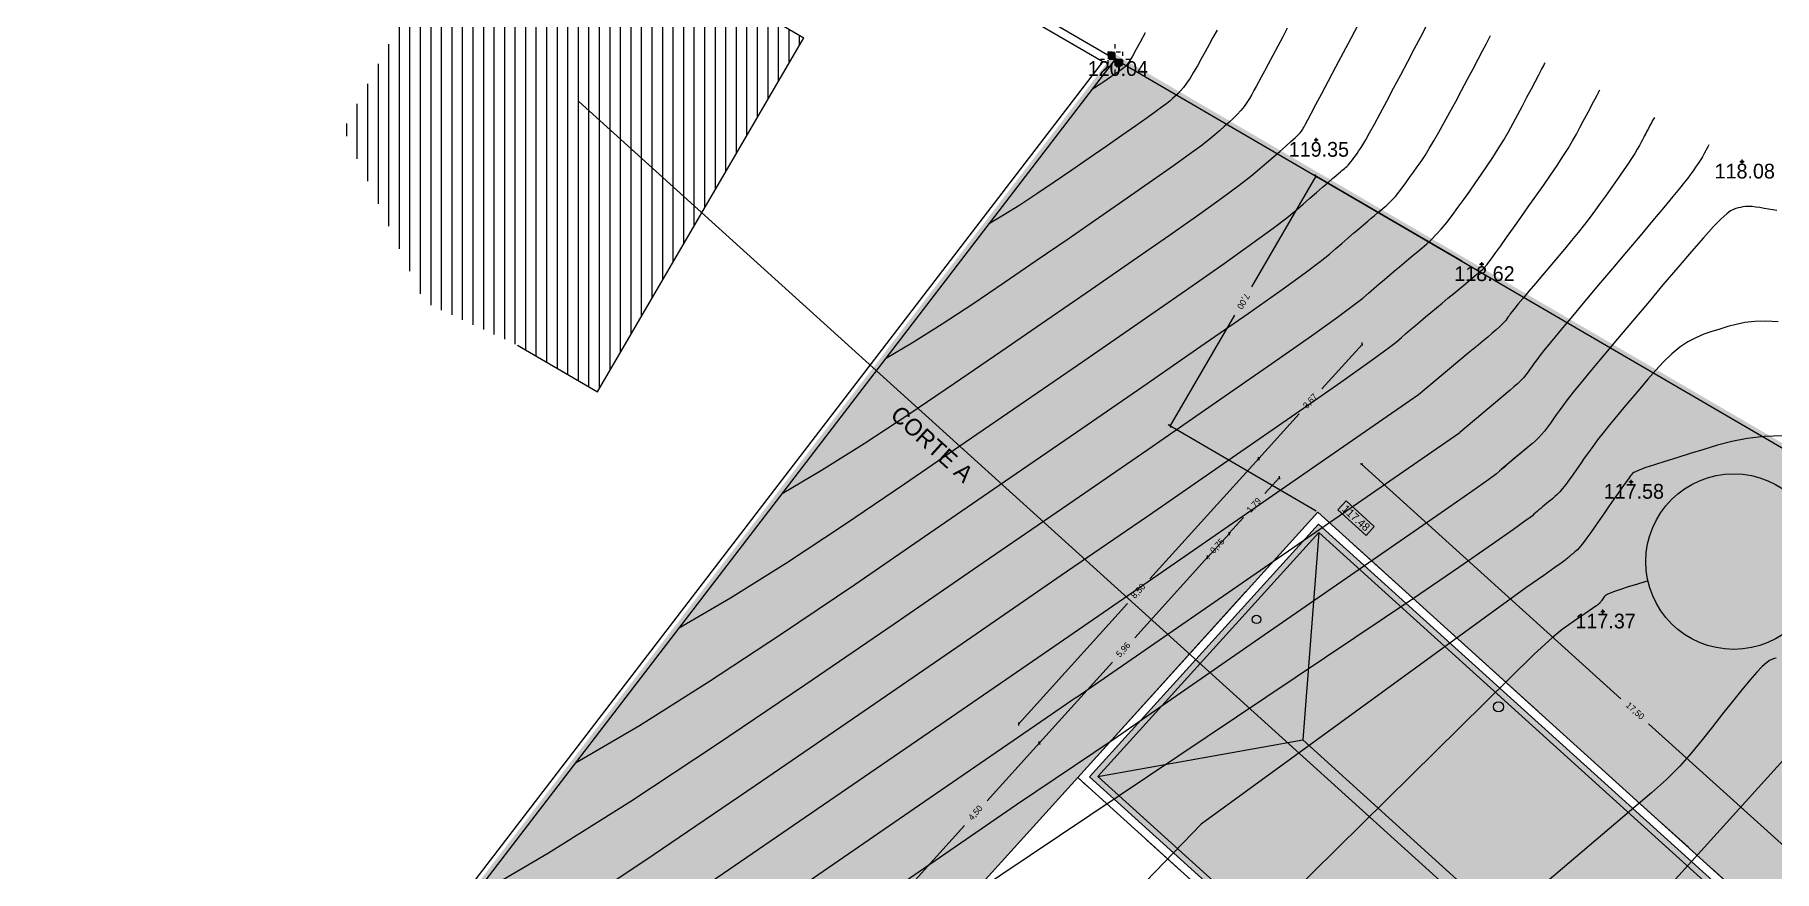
# Model space of a CAD drawing. Extents: x -196763 to -87623, y -65703 to -55832.
# Drawn here: x -87758.81 to -87717.51, y -65512.07 to -65492.21 of the extents above; entities that cross this region are included whole.
import ezdxf
from ezdxf.enums import TextEntityAlignment as Align

# ---------------------------------------------------------------- set-up
doc = ezdxf.new("R2010")
doc.units = 0
doc.header["$MEASUREMENT"] = 0
doc.header["$PDMODE"] = 34
doc.header["$PDSIZE"] = 0.05
doc.linetypes.add('ACAD_ISO04W100', pattern=[30, 24, -3, 0, -3])
doc.linetypes.add('DASHED', pattern=[70, 50, -20])
for name, color, linetype in [('0_coordinates', 1, 'Continuous'), ('0_PROP.aux.cotas', 30, 'Continuous'), ('0_pROP.aux.legenda', 7, 'Continuous'), ('0_PROP.corte', 10, 'Continuous'), ('0_PROP.corte.vaos', 160, 'Continuous'), ('0_PROP.trama', 251, 'Continuous'), ('0_PROP.vista1', 251, 'Continuous'), ('0_PROP.vista4', 140, 'Continuous'), ('0_PROPfinal', 4, 'Continuous'), ('0_tramas piso0', 7, 'Continuous'), ('CV', 8, 'Continuous'), ('CVD', 6, 'Continuous'), ('LEVTP_EDIF', 3, 'Continuous'), ('LEVTP_MURO', 1, 'Continuous'), ('POINTS', 2, 'Continuous'), ('Z', 1, 'Continuous')]:
    doc.layers.add(name, color=color, linetype=linetype)
doc.layers.add('0_Limites_Terreno', color=30, linetype='DASHED', lineweight=35)
doc.styles.add('creativespace', font='GOTHIC.TTF')
doc.dimstyles.new('creativespace', dxfattribs={"dimtxt": 0.15, "dimasz": 0.05, "dimexe": 0.05, "dimexo": 0.05, "dimgap": 0.2, "dimtad": 0, "dimtoh": 1, "dimzin": 1, "dimtxsty": 'creativespace', "dimblk": 'OBLIQUE', "dimcen": 0, "dimclrd": 251, "dimclre": 256, "dimclrt": 30, "dimazin": 3, "dimtfac": 1, "dimtmove": 0, "dimatfit": 3, "dimldrblk": 'OBLIQUE', "dimfxl": 1, "dimlwd": -1, "dimlwe": -1, "dimarcsym": 0})

# ---------------------------------------------------------------- blocks, each defined once
blk = doc.blocks.new('_Oblique')
at = {"color": 0, "linetype": 'ByBlock', "lineweight": -2}
blk.add_line((-0.5, -0.5), (0.5, 0.5), dxfattribs=at)
blk = doc.blocks.new('*D205')
at = {"layer": '0_PROP.aux.cotas', "color": 251, "transparency": 16777216}
for p, q in [((-87729.753, -65502.273), (-87732.339, -65505.131)), ((-87735.456, -65508.575), (-87732.87, -65505.717))]:
    blk.add_line(p, q, dxfattribs=at)
at = {"layer": 'DEFPOINTS', "color": 0, "transparency": 16777216}
for p in [(-87729.753, -65502.273), (-87735.456, -65508.575), (-87735.456, -65508.575)]:
    blk.add_point(p, dxfattribs=at)
at = {"layer": '0_PROP.aux.cotas', "color": 251, "transparency": 16777216, "xscale": 0.05, "yscale": 0.05, "zscale": 0.05}
for p, rotation in [((-87729.753, -65502.273), 47.85695784791795), ((-87735.456, -65508.575), 227.856957847918)]:
    blk.add_blockref('_Oblique', p, dxfattribs=dict(at, rotation=rotation))
at = {"layer": '0_PROP.aux.cotas', "color": 30, "transparency": 16777216, "insert": (-87732.605, -65505.424), "char_height": 0.15, "attachment_point": 5, "rotation": 47.857, "style": 'creativespace'}
blk.add_mtext('8,50', dxfattribs=at)
blk = doc.blocks.new('*D206')
at = {"layer": '0_PROP.aux.cotas', "color": 251, "transparency": 16777216}
for p, q in [((-87730.961, -65504.612), (-87730.457, -65504.056)), ((-87730.457, -65504.056), (-87730.424, -65504.019)), ((-87730.961, -65504.612), (-87730.994, -65504.649))]:
    blk.add_line(p, q, dxfattribs=at)
at = {"layer": '0_PROP.aux.cotas', "transparency": 16777216}
for p, q in [((-87730.423, -65504.087), (-87730.42, -65504.089)), ((-87730.926, -65504.643), (-87730.923, -65504.646))]:
    blk.add_line(p, q, dxfattribs=at)
at = {"layer": 'DEFPOINTS', "color": 0, "transparency": 16777216}
for p in [(-87730.46, -65504.053), (-87730.457, -65504.056), (-87730.964, -65504.609)]:
    blk.add_point(p, dxfattribs=at)
at = {"layer": '0_PROP.aux.cotas', "color": 251, "transparency": 16777216, "xscale": 0.05, "yscale": 0.05, "zscale": 0.05}
for p, rotation in [((-87730.457, -65504.056), 227.856957847918), ((-87730.961, -65504.612), 47.85695784791795)]:
    blk.add_blockref('_Oblique', p, dxfattribs=dict(at, rotation=rotation))
at = {"layer": '0_PROP.aux.cotas', "color": 30, "transparency": 16777216, "insert": (-87730.727, -65504.354), "char_height": 0.15, "attachment_point": 5, "rotation": 47.857, "style": 'creativespace'}
blk.add_mtext('0,75', dxfattribs=at)
blk = doc.blocks.new('*D207')
at = {"layer": '0_PROP.aux.cotas', "color": 251, "transparency": 16777216}
for p, q in [((-87729.256, -65502.723), (-87729.603, -65503.105)), ((-87730.46, -65504.053), (-87730.114, -65503.67))]:
    blk.add_line(p, q, dxfattribs=at)
at = {"layer": 'DEFPOINTS', "color": 0, "transparency": 16777216}
for p in [(-87729.256, -65502.723), (-87729.256, -65502.723), (-87730.46, -65504.053)]:
    blk.add_point(p, dxfattribs=at)
at = {"layer": '0_PROP.aux.cotas', "color": 251, "transparency": 16777216, "xscale": 0.05, "yscale": 0.05, "zscale": 0.05}
for p, rotation in [((-87729.256, -65502.723), 47.85695784791795), ((-87730.46, -65504.053), 227.856957847918)]:
    blk.add_blockref('_Oblique', p, dxfattribs=dict(at, rotation=rotation))
at = {"layer": '0_PROP.aux.cotas', "color": 30, "transparency": 16777216, "insert": (-87729.858, -65503.388), "char_height": 0.15, "attachment_point": 5, "rotation": 47.857, "style": 'creativespace'}
blk.add_mtext('1,79', dxfattribs=at)
blk = doc.blocks.new('*D208')
at = {"layer": '0_PROP.aux.cotas', "color": 251, "transparency": 16777216}
for p, q in [((-87730.964, -65504.609), (-87732.697, -65506.525)), ((-87734.959, -65509.025), (-87733.226, -65507.109))]:
    blk.add_line(p, q, dxfattribs=at)
at = {"layer": 'DEFPOINTS', "color": 0, "transparency": 16777216}
for p in [(-87730.964, -65504.609), (-87734.959, -65509.025), (-87734.959, -65509.025)]:
    blk.add_point(p, dxfattribs=at)
at = {"layer": '0_PROP.aux.cotas', "color": 251, "transparency": 16777216, "xscale": 0.05, "yscale": 0.05, "zscale": 0.05}
for p, rotation in [((-87730.964, -65504.609), 47.85695784791795), ((-87734.959, -65509.025), 227.856957847918)]:
    blk.add_blockref('_Oblique', p, dxfattribs=dict(at, rotation=rotation))
at = {"layer": '0_PROP.aux.cotas', "color": 30, "transparency": 16777216, "insert": (-87732.961, -65506.817), "char_height": 0.15, "attachment_point": 5, "rotation": 47.857, "style": 'creativespace'}
blk.add_mtext('5,96', dxfattribs=at)
blk = doc.blocks.new('*D209')
at = {"layer": '0_PROP.aux.cotas', "color": 251, "transparency": 16777216}
for p, q in [((-87734.959, -65509.025), (-87736.202, -65510.398)), ((-87737.978, -65512.36), (-87736.734, -65510.986))]:
    blk.add_line(p, q, dxfattribs=at)
at = {"layer": '0_PROP.aux.cotas', "transparency": 16777216}
blk.add_line((-87734.922, -65509.058), (-87734.922, -65509.058), dxfattribs=at)
at = {"layer": 'DEFPOINTS', "color": 0, "transparency": 16777216}
for p in [(-87734.959, -65509.025), (-87737.978, -65512.36), (-87737.978, -65512.36)]:
    blk.add_point(p, dxfattribs=at)
at = {"layer": '0_PROP.aux.cotas', "color": 251, "transparency": 16777216, "xscale": 0.05, "yscale": 0.05, "zscale": 0.05}
for p, rotation in [((-87734.959, -65509.025), 47.85695784791795), ((-87737.978, -65512.36), 227.856957847918)]:
    blk.add_blockref('_Oblique', p, dxfattribs=dict(at, rotation=rotation))
at = {"layer": '0_PROP.aux.cotas', "color": 30, "transparency": 16777216, "insert": (-87736.468, -65510.692), "char_height": 0.15, "attachment_point": 5, "rotation": 47.857, "style": 'creativespace'}
blk.add_mtext('4,50', dxfattribs=at)
blk = doc.blocks.new('*D210')
at = {"layer": '0_PROP.aux.cotas', "color": 251, "transparency": 16777216}
for p, q in [((-87727.292, -65499.553), (-87728.257, -65500.619)), ((-87729.753, -65502.273), (-87728.788, -65501.206))]:
    blk.add_line(p, q, dxfattribs=at)
at = {"layer": 'DEFPOINTS', "color": 0, "transparency": 16777216}
for p in [(-87727.292, -65499.553), (-87727.292, -65499.553), (-87729.753, -65502.273)]:
    blk.add_point(p, dxfattribs=at)
at = {"layer": '0_PROP.aux.cotas', "color": 251, "transparency": 16777216, "xscale": 0.05, "yscale": 0.05, "zscale": 0.05}
for p, rotation in [((-87727.292, -65499.553), 47.85695784791795), ((-87729.753, -65502.273), 227.856957847918)]:
    blk.add_blockref('_Oblique', p, dxfattribs=dict(at, rotation=rotation))
at = {"layer": '0_PROP.aux.cotas', "color": 30, "transparency": 16777216, "insert": (-87728.522, -65500.913), "char_height": 0.15, "attachment_point": 5, "rotation": 47.857, "style": 'creativespace'}
blk.add_mtext('3,67', dxfattribs=at)
blk = doc.blocks.new('*D211')
at = {"layer": '0_PROP.aux.cotas', "color": 251, "transparency": 16777216}
for p, q in [((-87727.312, -65502.401), (-87721.152, -65507.975)), ((-87714.336, -65514.142), (-87720.496, -65508.568))]:
    blk.add_line(p, q, dxfattribs=at)
at = {"layer": 'DEFPOINTS', "color": 0, "transparency": 16777216}
for p in [(-87727.312, -65502.401), (-87714.336, -65514.142), (-87714.336, -65514.142)]:
    blk.add_point(p, dxfattribs=at)
at = {"layer": '0_PROP.aux.cotas', "color": 251, "transparency": 16777216, "xscale": 0.05, "yscale": 0.05, "zscale": 0.05}
for p, rotation in [((-87727.312, -65502.401), 137.856957847918), ((-87714.336, -65514.142), 317.856957847918)]:
    blk.add_blockref('_Oblique', p, dxfattribs=dict(at, rotation=rotation))
at = {"layer": '0_PROP.aux.cotas', "color": 30, "transparency": 16777216, "insert": (-87720.824, -65508.271), "char_height": 0.15, "attachment_point": 5, "rotation": 317.857, "style": 'creativespace'}
blk.add_mtext('17,50', dxfattribs=at)
blk = doc.blocks.new('*D216')
at = {"layer": '0_PROP.aux.cotas', "color": 251, "transparency": 16777216}
for p, q in [((-87728.394, -65495.564), (-87729.927, -65498.193)), ((-87731.855, -65501.499), (-87730.322, -65498.87))]:
    blk.add_line(p, q, dxfattribs=at)
at = {"layer": '0_PROP.aux.cotas', "transparency": 16777216}
for p, q in [((-87724.929, -65497.584), (-87728.437, -65495.539)), ((-87728.391, -65503.52), (-87731.898, -65501.474))]:
    blk.add_line(p, q, dxfattribs=at)
at = {"layer": 'DEFPOINTS', "color": 0, "transparency": 16777216}
for p in [(-87728.394, -65495.564), (-87724.886, -65497.609), (-87728.347, -65503.545)]:
    blk.add_point(p, dxfattribs=at)
at = {"layer": '0_PROP.aux.cotas', "color": 251, "transparency": 16777216, "xscale": 0.05, "yscale": 0.05, "zscale": 0.05}
for p, rotation in [((-87728.394, -65495.564), 59.75197543846969), ((-87731.855, -65501.499), 239.7519754384697)]:
    blk.add_blockref('_Oblique', p, dxfattribs=dict(at, rotation=rotation))
at = {"layer": '0_PROP.aux.cotas', "color": 30, "transparency": 16777216, "insert": (-87730.125, -65498.532), "char_height": 0.15, "attachment_point": 5, "rotation": 239.752, "style": 'creativespace'}
blk.add_mtext('7,00', dxfattribs=at)
blk = doc.blocks.new('mk_02')
at = {"linetype": 'ACAD_ISO04W100', "ltscale": 0.001}
for points in [[(-0.25, 0.25), (0, 0.25), (0, 0), (-0.25, 0)], [(0.25, -0.25), (0, -0.25), (0, 0), (0.25, 0)]]:
    blk.add_hatch(color=9, dxfattribs=at).paths.add_polyline_path(points)
for p, q in [((-0.5, 0), (0.5, 0)), ((-0.25, 0.25), (0.25, 0.25)), ((-0.25, 0.25), (-0.25, -0.25)), ((0, -0.5), (0, 0.5)), ((0.25, 0.25), (0.25, -0.25)), ((-0.25, -0.25), (0.25, -0.25))]:
    blk.add_line(p, q, dxfattribs=at)

msp = doc.modelspace()

# ---------------------------------------------------------------- hatches: boundary and pattern name
at = {"layer": '0_PROP.trama', "linetype": 'Continuous', "transparency": 33554523}
h = msp.add_hatch(dxfattribs=at)
h.set_pattern_fill('ANSI36', scale=0.2, angle=90)
h.set_pattern_definition([(92.856958, (-87993.432527, -65789.233582), (-0.0271495435, 0.0424495558), [0.0625, -0.0125, 0, -0.0125])])
h.paths.add_polyline_path([(-87715.678, -65515.28), (-87718.485, -65512.739), (-87721.244, -65514.226), (-87720.907, -65514.531), (-87721.78, -65515.495), (-87722.744, -65514.622), (-87721.871, -65513.659), (-87721.244, -65514.226), (-87718.485, -65512.739), (-87728.333, -65503.827), (-87733.768, -65509.833), (-87726.067, -65516.802), (-87724.717, -65516.874), (-87724.753, -65516.842), (-87723.88, -65515.878), (-87722.916, -65516.751), (-87723.789, -65517.715), (-87724.717, -65516.874), (-87726.067, -65516.802), (-87725.775, -65517.066), (-87727.452, -65518.919), (-87722.766, -65523.159)])
at = {"layer": '0_tramas piso0', "transparency": 33554536}
h = msp.add_hatch(color=55, dxfattribs=at)
h.dxf.hatch_style = 1
h.paths.add_polyline_path([(-87714.683, -65527.143), (-87708.414, -65519.526), (-87702.728, -65511.908), (-87702.047, -65510.928), (-87733.16, -65492.785), (-87757.666, -65524.748), (-87752.965, -65530.076), (-87737.069, -65513.183), (-87728.347, -65503.545), (-87715.372, -65515.287), (-87722.752, -65523.442), (-87722.085, -65524.046), (-87723.426, -65525.528), (-87729.187, -65520.315), (-87743.673, -65539.795, 0.026518), (-87732.55, -65549.156), (-87731.442, -65548.788), (-87729.07, -65546.073), (-87725.06, -65541.472), (-87720.474, -65534.69)])
h.paths.add_polyline_path([(-87730.115, -65519.476), (-87734.38, -65515.617), (-87750.64, -65532.711), (-87749.534, -65533.964, 0.002029), (-87748.771, -65534.765, 0.008016), (-87745.423, -65538.132)], flags=17)
at = {"layer": 'LEVTP_EDIF', "linetype": 'Continuous', "true_color": 0x000000}
h = msp.add_hatch(dxfattribs=at)
h.set_pattern_fill('ANSI31', color=18, scale=2, angle=45)
h.set_pattern_definition([(90, (67.09838, 74.1472), (-0.25, -8e-13), [])])
h.paths.add_polyline_path([(-87740.548, -65492.28), (-87744.979, -65489.696), (-87743.324, -65486.858), (-87745.793, -65485.418), (-87749.092, -65489.957), (-87751.476, -65494.457), (-87749.556, -65498.56), (-87747.351, -65499.578), (-87745.451, -65500.687)])

# ---------------------------------------------------------------- linework, layer by layer
at = {"layer": '0_Limites_Terreno', "ltscale": 0.02, "const_width": 0.2, "flags": 128}
msp.add_lwpolyline([(-87714.683, -65527.143), (-87708.414, -65519.526), (-87702.728, -65511.908), (-87702.047, -65510.928), (-87733.16, -65492.785), (-87757.787, -65524.906), (-87758.677, -65526.021), (-87754.184, -65530.984), (-87752.212, -65533.617), (-87749.225, -65537.03), (-87746.751, -65539.321), (-87744.372, -65541.245), (-87739.479, -65544.765), (-87733.993, -65548.35), (-87732.689, -65549.202), (-87731.442, -65548.788), (-87729.07, -65546.073), (-87725.06, -65541.472), (-87720.474, -65534.69)], close=True, dxfattribs=at)
at = {"layer": '0_PROP.aux.cotas'}
msp.add_lwpolyline([(-87727.676, -65503.272), (-87727.873, -65503.49), (-87727.205, -65504.101), (-87727.008, -65503.883)], close=True, dxfattribs=at)
at = {"layer": '0_PROP.corte'}
for points in [[(-87728.088, -65503.78), (-87728.347, -65503.545), (-87729.551, -65504.876)], [(-87727.495, -65504.317), (-87723.135, -65508.262)], [(-87730.055, -65505.432), (-87734.05, -65509.847), (-87733.818, -65510.058)], [(-87720.355, -65510.778), (-87722.023, -65509.268)], [(-87719.553, -65511.503), (-87720.355, -65510.778)], [(-87716.54, -65516.577), (-87715.372, -65515.287), (-87718.997, -65512.006)]]:
    msp.add_lwpolyline(points, dxfattribs=at)
at = {"layer": '0_PROP.corte.vaos', "linetype": 'Continuous'}
msp.add_lwpolyline([(-87732.409, -65511.332), (-87731.594, -65512.07)], dxfattribs=at)
at = {"layer": '0_PROP.vista1', "linetype": 'Continuous'}
msp.add_lwpolyline([(-87728.347, -65503.545), (-87715.372, -65515.287), (-87722.752, -65523.442), (-87727.734, -65518.933), (-87726.058, -65517.08), (-87734.05, -65509.847), (-87728.347, -65503.545)], dxfattribs=at)
at = {"layer": '0_PROP.vista4', "linetype": 'Continuous'}
for p, q in [((-87728.323, -65504.024), (-87728.708, -65508.951)), ((-87733.571, -65509.823), (-87728.708, -65508.951)), ((-87728.708, -65508.951), (-87722.607, -65514.471))]:
    msp.add_line(p, q, dxfattribs=at)
for points in [[(-87728.333, -65503.827), (-87715.655, -65515.301), (-87722.766, -65523.159), (-87727.452, -65518.919), (-87725.775, -65517.066), (-87733.768, -65509.833)], [(-87728.323, -65504.024), (-87715.851, -65515.311), (-87722.776, -65522.963), (-87727.256, -65518.909), (-87725.579, -65517.056), (-87733.571, -65509.823)]]:
    msp.add_lwpolyline(points, close=True, dxfattribs=at)
msp.add_lwpolyline([(-87734.05, -65509.847), (-87737.069, -65513.183)], dxfattribs=at)
for centre, radius in [((-87729.804, -65506.092), 0.1), ((-87724.06, -65508.166), 0.12)]:
    msp.add_circle(centre, radius, dxfattribs=at)
at = {"layer": '0_PROPfinal', "linetype": 'Continuous'}
msp.add_line((-87699.743, -65535.552), (-87745.894, -65493.789), dxfattribs=at)
msp.add_lwpolyline([(-87709.612, -65500.935), (-87724.599, -65517.496), (-87722.043, -65519.809), (-87746.913, -65547.291)], dxfattribs=at)
at = {"layer": 'CV', "linetype": 'Continuous'}
for points in [[(-87728.074, -65503.792), (-87724.975, -65501.649)], [(-87734.082, -65507.948), (-87728.074, -65503.792)]]:
    msp.add_lwpolyline(points, dxfattribs=at)
for points in [[(-87743.523, -65506.302, 0), (-87742.291, -65505.579, 0), (-87740.965, -65504.745, 0), (-87739.582, -65503.834, 0), (-87738.161, -65502.872, 0), (-87736.721, -65501.885, 0), (-87736.721, -65501.885, 0), (-87735.286, -65500.9, 0), (-87733.902, -65499.948, 0), (-87732.621, -65499.064, 0), (-87731.494, -65498.283, 0), (-87730.572, -65497.638, 0), (-87730.572, -65497.638, 0), (-87729.889, -65497.151, 0), (-87729.411, -65496.801, 0), (-87729.088, -65496.553, 0), (-87728.866, -65496.373, 0), (-87728.696, -65496.228, 0), (-87728.696, -65496.228, 0), (-87728.536, -65496.088, 0), (-87728.38, -65495.954, 0), (-87728.236, -65495.828, 0), (-87728.107, -65495.717, 0), (-87728, -65495.624, 0), (-87728, -65495.624, 0), (-87727.917, -65495.553, 0), (-87727.856, -65495.501, 0), (-87727.811, -65495.463, 0), (-87727.776, -65495.434, 0), (-87727.747, -65495.41, 0), (-87727.747, -65495.41, 0), (-87727.719, -65495.386, 0), (-87727.69, -65495.361, 0), (-87727.66, -65495.334, 0), (-87727.63, -65495.303, 0), (-87727.598, -65495.268, 0), (-87727.598, -65495.268, 0), (-87727.564, -65495.227, 0), (-87727.529, -65495.181, 0), (-87727.492, -65495.132, 0), (-87727.455, -65495.081, 0), (-87727.418, -65495.028, 0), (-87727.418, -65495.028, 0), (-87727.38, -65494.973, 0), (-87727.336, -65494.908, 0), (-87727.282, -65494.821, 0), (-87727.212, -65494.702, 0), (-87727.12, -65494.54, 0), (-87727.12, -65494.54, 0), (-87727.004, -65494.328, 0), (-87726.867, -65494.074, 0), (-87726.714, -65493.787, 0), (-87726.55, -65493.479, 0), (-87726.381, -65493.16, 0), (-87726.381, -65493.16, 0), (-87726.212, -65492.842, 0), (-87726.05, -65492.536, 0), (-87725.902, -65492.256, 0), (-87725.774, -65492.014, 0)], [(-87741.069, -65503.101, 0), (-87740.13, -65502.551, 0), (-87739.118, -65501.914, 0), (-87738.062, -65501.219, 0), (-87736.977, -65500.485, 0), (-87735.878, -65499.731, 0), (-87735.878, -65499.731, 0), (-87734.782, -65498.979, 0), (-87733.724, -65498.251, 0), (-87732.742, -65497.572, 0), (-87731.872, -65496.968, 0), (-87731.153, -65496.462, 0), (-87731.153, -65496.462, 0), (-87730.61, -65496.072, 0), (-87730.217, -65495.78, 0), (-87729.937, -65495.562, 0), (-87729.733, -65495.394, 0), (-87729.566, -65495.251, 0), (-87729.566, -65495.251, 0), (-87729.406, -65495.112, 0), (-87729.253, -65494.978, 0), (-87729.111, -65494.854, 0), (-87728.987, -65494.744, 0), (-87728.887, -65494.653, 0), (-87728.887, -65494.653, 0), (-87728.815, -65494.584, 0), (-87728.767, -65494.534, 0), (-87728.737, -65494.499, 0), (-87728.719, -65494.473, 0), (-87728.707, -65494.452, 0), (-87728.707, -65494.452, 0), (-87728.694, -65494.429, 0), (-87728.675, -65494.394, 0), (-87728.642, -65494.332, 0), (-87728.589, -65494.232, 0), (-87728.508, -65494.08, 0), (-87728.508, -65494.08, 0), (-87728.395, -65493.867, 0), (-87728.255, -65493.602, 0), (-87728.094, -65493.299, 0), (-87727.919, -65492.969, 0), (-87727.738, -65492.627, 0), (-87727.738, -65492.627, 0), (-87727.556, -65492.285, 0), (-87727.382, -65491.956, 0)], [(-87729.073, -65492.054, 0), (-87729.181, -65492.257, 0), (-87729.298, -65492.479, 0), (-87729.416, -65492.701, 0), (-87729.525, -65492.904, 0), (-87729.525, -65492.904, 0), (-87729.616, -65493.074, 0), (-87729.692, -65493.215, 0), (-87729.757, -65493.333, 0), (-87729.813, -65493.436, 0), (-87729.866, -65493.532, 0), (-87729.866, -65493.532, 0), (-87729.918, -65493.627, 0), (-87729.973, -65493.721, 0), (-87730.033, -65493.816, 0), (-87730.099, -65493.911, 0), (-87730.175, -65494.007, 0), (-87730.175, -65494.007, 0), (-87730.262, -65494.102, 0), (-87730.358, -65494.198, 0), (-87730.462, -65494.294, 0), (-87730.57, -65494.39, 0), (-87730.68, -65494.486, 0), (-87730.68, -65494.486, 0), (-87730.796, -65494.585, 0), (-87730.937, -65494.701, 0), (-87731.13, -65494.851, 0), (-87731.401, -65495.053, 0), (-87731.776, -65495.322, 0), (-87731.776, -65495.322, 0), (-87732.272, -65495.671, 0), (-87732.872, -65496.088, 0), (-87733.549, -65496.556, 0), (-87734.279, -65497.058, 0), (-87735.035, -65497.577, 0), (-87735.035, -65497.577, 0), (-87735.794, -65498.097, 0), (-87736.542, -65498.604, 0), (-87737.27, -65499.083, 0), (-87737.969, -65499.523, 0), (-87738.616, -65499.902, 0)], [(-87730.742, -65492.097, 0), (-87730.838, -65492.272, 0), (-87730.932, -65492.443, 0), (-87731.025, -65492.612, 0), (-87731.025, -65492.612, 0), (-87731.118, -65492.78, 0), (-87731.209, -65492.944, 0), (-87731.298, -65493.098, 0), (-87731.383, -65493.238, 0), (-87731.463, -65493.36, 0), (-87731.463, -65493.36, 0), (-87731.537, -65493.46, 0), (-87731.606, -65493.542, 0), (-87731.671, -65493.609, 0), (-87731.734, -65493.668, 0), (-87731.795, -65493.722, 0), (-87731.795, -65493.722, 0), (-87731.858, -65493.776, 0), (-87731.936, -65493.84, 0), (-87732.042, -65493.923, 0), (-87732.191, -65494.033, 0), (-87732.398, -65494.182, 0), (-87732.398, -65494.182, 0), (-87732.671, -65494.374, 0), (-87733.001, -65494.603, 0), (-87733.374, -65494.861, 0), (-87733.776, -65495.138, 0), (-87734.192, -65495.423, 0), (-87734.192, -65495.423, 0), (-87734.61, -65495.71, 0), (-87735.022, -65495.988, 0), (-87735.423, -65496.253, 0), (-87735.807, -65496.494, 0), (-87736.164, -65496.704, 0)], [(-87748.43, -65512.702, 0), (-87746.61, -65511.634, 0), (-87744.658, -65510.406, 0), (-87742.622, -65509.064, 0), (-87740.528, -65507.647, 0), (-87738.406, -65506.193, 0), (-87738.406, -65506.193, 0), (-87736.293, -65504.741, 0), (-87734.259, -65503.344, 0), (-87732.386, -65502.054, 0), (-87730.753, -65500.927, 0), (-87729.44, -65500.016, 0), (-87729.44, -65500.016, 0), (-87728.5, -65499.357, 0), (-87727.88, -65498.914, 0), (-87727.501, -65498.633, 0), (-87727.281, -65498.461, 0), (-87727.142, -65498.342, 0), (-87727.142, -65498.342, 0), (-87727.016, -65498.233, 0), (-87726.89, -65498.124, 0), (-87726.767, -65498.017, 0), (-87726.645, -65497.913, 0), (-87726.527, -65497.812, 0), (-87726.527, -65497.812, 0), (-87726.413, -65497.716, 0), (-87726.301, -65497.622, 0), (-87726.192, -65497.532, 0), (-87726.085, -65497.443, 0), (-87725.978, -65497.355, 0), (-87725.978, -65497.355, 0), (-87725.871, -65497.266, 0), (-87725.763, -65497.173, 0), (-87725.652, -65497.071, 0), (-87725.537, -65496.955, 0), (-87725.417, -65496.822, 0), (-87725.417, -65496.822, 0), (-87725.29, -65496.668, 0), (-87725.158, -65496.497, 0), (-87725.022, -65496.312, 0), (-87724.883, -65496.119, 0), (-87724.742, -65495.921, 0), (-87724.742, -65495.921, 0), (-87724.602, -65495.722, 0), (-87724.463, -65495.522, 0), (-87724.326, -65495.323, 0), (-87724.193, -65495.122, 0), (-87724.065, -65494.92, 0), (-87724.065, -65494.92, 0), (-87723.943, -65494.717, 0), (-87723.826, -65494.512, 0), (-87723.713, -65494.307, 0), (-87723.602, -65494.101, 0), (-87723.493, -65493.895, 0), (-87723.493, -65493.895, 0), (-87723.384, -65493.69, 0), (-87723.28, -65493.493, 0), (-87723.184, -65493.313, 0), (-87723.102, -65493.158, 0), (-87723.037, -65493.035, 0), (-87723.037, -65493.035, 0), (-87722.993, -65492.951, 0), (-87722.966, -65492.9, 0), (-87722.952, -65492.874, 0)], [(-87746.39, -65513.194, 0), (-87744.107, -65511.667, 0), (-87741.707, -65510.033, 0), (-87739.249, -65508.347, 0), (-87739.249, -65508.347, 0), (-87736.796, -65506.662, 0), (-87734.438, -65505.042, 0), (-87732.269, -65503.549, 0), (-87730.382, -65502.249, 0), (-87728.874, -65501.205, 0), (-87728.874, -65501.205, 0), (-87727.806, -65500.459, 0), (-87727.115, -65499.97, 0), (-87726.707, -65499.673, 0), (-87726.489, -65499.504, 0), (-87726.365, -65499.399, 0), (-87726.365, -65499.399, 0), (-87726.256, -65499.305, 0), (-87726.146, -65499.21, 0), (-87726.033, -65499.113, 0), (-87725.917, -65499.013, 0), (-87725.795, -65498.91, 0), (-87725.795, -65498.91, 0), (-87725.668, -65498.803, 0), (-87725.535, -65498.693, 0), (-87725.399, -65498.58, 0), (-87725.26, -65498.465, 0), (-87725.12, -65498.349, 0), (-87725.12, -65498.349, 0), (-87724.981, -65498.234, 0), (-87724.847, -65498.123, 0), (-87724.724, -65498.022, 0), (-87724.618, -65497.934, 0), (-87724.534, -65497.864, 0), (-87724.534, -65497.864, 0), (-87724.476, -65497.815, 0), (-87724.44, -65497.784, 0), (-87724.42, -65497.767, 0), (-87724.412, -65497.759, 0), (-87724.409, -65497.756, 0), (-87724.409, -65497.756, 0), (-87724.407, -65497.753, 0), (-87724.404, -65497.749, 0), (-87724.401, -65497.745, 0), (-87724.396, -65497.739, 0), (-87724.389, -65497.73, 0), (-87724.389, -65497.73, 0), (-87724.38, -65497.72, 0), (-87724.37, -65497.707, 0), (-87724.357, -65497.692, 0), (-87724.344, -65497.676, 0), (-87724.33, -65497.66, 0), (-87724.33, -65497.66, 0), (-87724.315, -65497.642, 0), (-87724.294, -65497.615, 0), (-87724.259, -65497.568, 0), (-87724.203, -65497.492, 0), (-87724.121, -65497.378, 0), (-87724.121, -65497.378, 0), (-87724.008, -65497.219, 0), (-87723.868, -65497.021, 0), (-87723.707, -65496.795, 0), (-87723.533, -65496.549, 0), (-87723.352, -65496.293, 0), (-87723.352, -65496.293, 0), (-87723.171, -65496.037, 0), (-87722.994, -65495.785, 0), (-87722.826, -65495.542, 0), (-87722.669, -65495.311, 0), (-87722.529, -65495.098, 0), (-87722.529, -65495.098, 0), (-87722.408, -65494.905, 0), (-87722.304, -65494.729, 0), (-87722.212, -65494.566, 0), (-87722.128, -65494.412, 0), (-87722.048, -65494.262, 0), (-87722.048, -65494.262, 0), (-87721.97, -65494.114, 0), (-87721.894, -65493.972, 0), (-87721.825, -65493.842, 0), (-87721.766, -65493.729, 0), (-87721.719, -65493.641, 0), (-87721.719, -65493.641, 0), (-87721.687, -65493.58, 0), (-87721.667, -65493.543, 0), (-87721.657, -65493.524, 0)], [(-87720.36, -65494.17, 0), (-87720.401, -65494.246, 0), (-87720.429, -65494.3, 0), (-87720.464, -65494.365, 0), (-87720.5, -65494.434, 0), (-87720.535, -65494.499, 0), (-87720.563, -65494.553, 0), (-87720.563, -65494.553, 0), (-87720.583, -65494.591, 0), (-87720.598, -65494.618, 0), (-87720.61, -65494.641, 0), (-87720.624, -65494.668, 0), (-87720.645, -65494.706, 0), (-87720.645, -65494.706, 0), (-87720.674, -65494.761, 0), (-87720.714, -65494.834, 0), (-87720.764, -65494.923, 0), (-87720.826, -65495.027, 0), (-87720.901, -65495.145, 0), (-87720.901, -65495.145, 0), (-87720.987, -65495.277, 0), (-87721.083, -65495.419, 0), (-87721.188, -65495.569, 0), (-87721.297, -65495.724, 0), (-87721.408, -65495.882, 0), (-87721.408, -65495.882, 0), (-87721.521, -65496.041, 0), (-87721.636, -65496.202, 0), (-87721.756, -65496.367, 0), (-87721.884, -65496.537, 0), (-87722.021, -65496.715, 0), (-87722.021, -65496.715, 0), (-87722.17, -65496.902, 0), (-87722.329, -65497.097, 0), (-87722.496, -65497.297, 0), (-87722.667, -65497.502, 0), (-87722.841, -65497.708, 0), (-87722.841, -65497.708, 0), (-87723.015, -65497.913, 0), (-87723.182, -65498.112, 0), (-87723.338, -65498.297, 0), (-87723.475, -65498.461, 0), (-87723.589, -65498.598, 0), (-87723.589, -65498.598, 0), (-87723.674, -65498.703, 0), (-87723.736, -65498.78, 0), (-87723.779, -65498.837, 0), (-87723.81, -65498.88, 0), (-87723.836, -65498.916, 0), (-87723.836, -65498.916, 0), (-87723.861, -65498.952, 0), (-87723.889, -65498.99, 0), (-87723.926, -65499.033, 0), (-87723.973, -65499.083, 0), (-87724.035, -65499.143, 0), (-87724.035, -65499.143, 0), (-87724.115, -65499.215, 0), (-87724.209, -65499.297, 0), (-87724.315, -65499.386, 0), (-87724.428, -65499.48, 0), (-87724.545, -65499.577, 0), (-87724.545, -65499.577, 0), (-87724.662, -65499.674, 0), (-87724.779, -65499.77, 0), (-87725.962, -65500.756, 0)], [(-87719.067, -65494.823, 0), (-87719.083, -65494.852, 0), (-87719.094, -65494.872, 0), (-87719.107, -65494.897, 0), (-87719.12, -65494.923, 0), (-87719.133, -65494.948, 0), (-87719.144, -65494.968, 0), (-87719.144, -65494.968, 0), (-87719.152, -65494.982, 0), (-87719.157, -65494.993, 0), (-87719.162, -65495.001, 0), (-87719.167, -65495.012, 0), (-87719.175, -65495.026, 0), (-87719.175, -65495.026, 0), (-87719.186, -65495.047, 0), (-87719.201, -65495.074, 0), (-87719.22, -65495.108, 0), (-87719.244, -65495.147, 0), (-87719.272, -65495.192, 0), (-87719.272, -65495.192, 0), (-87719.305, -65495.242, 0), (-87719.341, -65495.296, 0), (-87719.381, -65495.353, 0), (-87719.422, -65495.412, 0), (-87719.464, -65495.472, 0), (-87719.464, -65495.472, 0), (-87719.509, -65495.534, 0), (-87719.565, -65495.61, 0), (-87719.644, -65495.712, 0), (-87719.759, -65495.855, 0), (-87719.921, -65496.052, 0), (-87719.921, -65496.052, 0), (-87720.137, -65496.312, 0), (-87720.4, -65496.626, 0), (-87720.698, -65496.98, 0), (-87721.019, -65497.361, 0), (-87721.353, -65497.756, 0), (-87721.353, -65497.756, 0), (-87721.686, -65498.15, 0), (-87722.008, -65498.532, 0), (-87722.306, -65498.887, 0), (-87722.57, -65499.203, 0), (-87722.788, -65499.465, 0), (-87722.788, -65499.465, 0), (-87722.952, -65499.667, 0), (-87723.07, -65499.815, 0), (-87723.153, -65499.924, 0), (-87723.214, -65500.007, 0), (-87723.262, -65500.077, 0), (-87723.262, -65500.077, 0), (-87723.31, -65500.144, 0), (-87723.359, -65500.212, 0), (-87723.412, -65500.281, 0), (-87723.47, -65500.351, 0), (-87723.536, -65500.423, 0), (-87723.536, -65500.423, 0), (-87723.612, -65500.497, 0), (-87723.695, -65500.572, 0), (-87723.783, -65500.649, 0), (-87724.975, -65501.649, 0)], [(-87717.422, -65499.025, 0), (-87717.715, -65499.009, 0), (-87717.715, -65499.009, 0), (-87717.975, -65499.017, 0), (-87718.208, -65499.044, 0), (-87718.419, -65499.086, 0), (-87718.617, -65499.139, 0), (-87718.808, -65499.196, 0), (-87718.808, -65499.196, 0), (-87718.998, -65499.255, 0), (-87719.187, -65499.321, 0), (-87719.377, -65499.401, 0), (-87719.567, -65499.5, 0), (-87719.757, -65499.626, 0), (-87719.757, -65499.626, 0), (-87719.947, -65499.783, 0), (-87720.137, -65499.967, 0), (-87720.327, -65500.171, 0), (-87720.517, -65500.389, 0), (-87720.707, -65500.613, 0), (-87720.707, -65500.613, 0), (-87720.896, -65500.837, 0), (-87721.082, -65501.058, 0), (-87721.26, -65501.271, 0), (-87721.425, -65501.473, 0), (-87721.576, -65501.661, 0), (-87721.576, -65501.661, 0), (-87721.707, -65501.83, 0), (-87721.823, -65501.985, 0), (-87721.927, -65502.129, 0), (-87722.024, -65502.265, 0), (-87722.116, -65502.398, 0), (-87722.116, -65502.398, 0), (-87722.208, -65502.529, 0), (-87722.297, -65502.657, 0), (-87722.384, -65502.778, 0), (-87722.465, -65502.887, 0), (-87722.539, -65502.982, 0), (-87722.539, -65502.982, 0), (-87722.606, -65503.06, 0), (-87722.665, -65503.123, 0), (-87722.72, -65503.175, 0), (-87722.771, -65503.22, 0), (-87722.82, -65503.261, 0), (-87722.82, -65503.261, 0), (-87722.869, -65503.301, 0), (-87722.918, -65503.341, 0), (-87722.965, -65503.381, 0), (-87723.012, -65503.42, 0), (-87723.056, -65503.457, 0), (-87723.056, -65503.457, 0), (-87723.099, -65503.493, 0), (-87723.14, -65503.528, 0), (-87723.179, -65503.562, 0), (-87723.218, -65503.595, 0), (-87723.256, -65503.628, 0), (-87723.256, -65503.628, 0), (-87723.306, -65503.67, 0), (-87723.431, -65503.762, 0), (-87723.706, -65503.957, 0), (-87724.205, -65504.305, 0), (-87725.003, -65504.857, 0), (-87725.003, -65504.857, 0), (-87726.078, -65505.598, 0), (-87726.078, -65505.598, 0), (-87736.572, -65512.634, 0)], [(-87725.962, -65500.756, 0), (-87732.151, -65505.044, 0), (-87734.617, -65506.74, 0), (-87737.3, -65508.583, 0), (-87740.091, -65510.501, 0), (-87740.091, -65510.501, 0), (-87742.887, -65512.419, 0), (-87745.593, -65514.269, 0), (-87748.122, -65515.982, 0), (-87750.384, -65517.49, 0), (-87752.292, -65518.723, 0), (-87752.292, -65518.723, 0), (-87753.712, -65519.591, 0)], [(-87717.309, -65501.734, 0), (-87717.756, -65501.747, 0), (-87718.156, -65501.794, 0), (-87718.52, -65501.867, 0), (-87718.86, -65501.957, 0), (-87719.188, -65502.055, 0), (-87719.188, -65502.055, 0), (-87719.512, -65502.155, 0), (-87719.824, -65502.251, 0), (-87720.111, -65502.341, 0), (-87720.36, -65502.421, 0), (-87720.56, -65502.487, 0), (-87720.56, -65502.487, 0), (-87720.701, -65502.539, 0), (-87720.793, -65502.577, 0), (-87720.848, -65502.606, 0), (-87720.878, -65502.628, 0), (-87720.895, -65502.646, 0), (-87720.895, -65502.646, 0), (-87720.911, -65502.666, 0), (-87720.931, -65502.691, 0), (-87720.959, -65502.727, 0), (-87720.999, -65502.781, 0), (-87721.055, -65502.859, 0), (-87721.055, -65502.859, 0), (-87721.128, -65502.964, 0), (-87721.218, -65503.092, 0), (-87721.32, -65503.238, 0), (-87721.429, -65503.395, 0), (-87721.543, -65503.559, 0), (-87721.543, -65503.559, 0), (-87721.656, -65503.722, 0), (-87721.767, -65503.88, 0), (-87721.87, -65504.026, 0), (-87721.962, -65504.155, 0), (-87722.04, -65504.261, 0), (-87722.04, -65504.261, 0), (-87722.102, -65504.341, 0), (-87722.15, -65504.398, 0), (-87722.188, -65504.438, 0), (-87722.218, -65504.466, 0), (-87722.245, -65504.489, 0), (-87722.245, -65504.489, 0), (-87722.271, -65504.51, 0), (-87722.297, -65504.532, 0), (-87722.323, -65504.553, 0), (-87722.348, -65504.574, 0), (-87722.372, -65504.594, 0), (-87722.372, -65504.594, 0), (-87722.394, -65504.613, 0), (-87722.416, -65504.632, 0), (-87722.437, -65504.65, 0), (-87722.458, -65504.668, 0), (-87722.478, -65504.686, 0), (-87722.478, -65504.686, 0), (-87722.505, -65504.708, 0), (-87722.572, -65504.757, 0), (-87722.72, -65504.862, 0), (-87722.987, -65505.048, 0), (-87723.414, -65505.344, 0), (-87723.414, -65505.344, 0), (-87731.122, -65510.954, 0), (-87735.263, -65515.25, 0)], [(-87720.509, -65505.179, 0), (-87720.559, -65505.194, 0), (-87720.78, -65505.259, 0), (-87720.984, -65505.32, 0), (-87721.163, -65505.377, 0), (-87721.307, -65505.426, 0), (-87721.307, -65505.426, 0), (-87721.411, -65505.468, 0), (-87721.48, -65505.502, 0), (-87721.524, -65505.532, 0), (-87721.551, -65505.558, 0), (-87721.569, -65505.582, 0), (-87721.569, -65505.582, 0), (-87721.586, -65505.606, 0), (-87721.602, -65505.629, 0), (-87721.617, -65505.65, 0), (-87721.63, -65505.669, 0), (-87721.642, -65505.685, 0), (-87721.642, -65505.685, 0), (-87721.651, -65505.696, 0), (-87721.657, -65505.704, 0), (-87721.662, -65505.71, 0), (-87721.667, -65505.714, 0), (-87721.67, -65505.717, 0), (-87721.67, -65505.717, 0), (-87721.674, -65505.72, 0), (-87721.677, -65505.722, 0), (-87721.681, -65505.725, 0), (-87721.684, -65505.728, 0), (-87721.687, -65505.731, 0), (-87721.687, -65505.731, 0), (-87721.69, -65505.733, 0), (-87721.693, -65505.736, 0), (-87721.696, -65505.738, 0), (-87721.698, -65505.741, 0), (-87721.701, -65505.743, 0), (-87721.701, -65505.743, 0), (-87721.705, -65505.746, 0), (-87721.714, -65505.752, 0), (-87721.733, -65505.766, 0), (-87721.769, -65505.791, 0), (-87721.826, -65505.83, 0), (-87721.826, -65505.83, 0), (-87721.907, -65505.887, 0), (-87722.01, -65505.958, 0), (-87722.129, -65506.039, 0), (-87722.259, -65506.128, 0), (-87722.394, -65506.221, 0), (-87722.394, -65506.221, 0), (-87722.545, -65506.33, 0), (-87722.787, -65506.531, 0), (-87723.212, -65506.917, 0), (-87733.153, -65516.727, 0)], [(-87717.466, -65507.009, 0), (-87717.516, -65507.023, 0), (-87717.516, -65507.023, 0), (-87717.568, -65507.04, 0), (-87717.627, -65507.068, 0), (-87717.701, -65507.12, 0), (-87717.799, -65507.207, 0), (-87717.928, -65507.341, 0), (-87717.928, -65507.341, 0), (-87718.092, -65507.53, 0), (-87718.287, -65507.766, 0), (-87718.505, -65508.038, 0), (-87718.739, -65508.333, 0), (-87718.98, -65508.639, 0), (-87718.98, -65508.639, 0), (-87719.224, -65508.948, 0), (-87719.48, -65509.259, 0), (-87719.758, -65509.572, 0), (-87720.071, -65509.89, 0), (-87720.429, -65510.213, 0), (-87720.429, -65510.213, 0), (-87724.865, -65513.987, 0)], [(-87734.082, -65507.948, 0), (-87734.795, -65508.438, 0), (-87737.803, -65510.504, 0), (-87740.934, -65512.655, 0), (-87740.934, -65512.655, 0), (-87744.066, -65514.805, 0), (-87747.079, -65516.872, 0), (-87749.854, -65518.771, 0), (-87752.271, -65520.417, 0), (-87754.214, -65521.728, 0), (-87754.214, -65521.728, 0), (-87755.601, -65522.647, 0), (-87756.492, -65523.217, 0)]]:
    msp.add_polyline3d(points, dxfattribs=at)
at = {"layer": 'CVD', "linetype": 'Continuous'}
for points in [[(-87745.975, -65509.5, 0), (-87744.452, -65508.607, 0), (-87742.812, -65507.575, 0), (-87741.102, -65506.449, 0), (-87739.344, -65505.26, 0), (-87737.563, -65504.039, 0), (-87737.563, -65504.039, 0), (-87735.789, -65502.82, 0), (-87734.081, -65501.646, 0), (-87732.504, -65500.559, 0), (-87731.123, -65499.605, 0), (-87730.006, -65498.827, 0), (-87730.006, -65498.827, 0), (-87729.195, -65498.254, 0), (-87728.646, -65497.858, 0), (-87728.294, -65497.593, 0), (-87728.074, -65497.417, 0), (-87727.919, -65497.285, 0), (-87727.919, -65497.285, 0), (-87727.776, -65497.161, 0), (-87727.635, -65497.039, 0), (-87727.501, -65496.923, 0), (-87727.376, -65496.815, 0), (-87727.263, -65496.718, 0), (-87727.263, -65496.718, 0), (-87727.165, -65496.635, 0), (-87727.079, -65496.562, 0), (-87727.002, -65496.497, 0), (-87726.931, -65496.438, 0), (-87726.863, -65496.382, 0), (-87726.863, -65496.382, 0), (-87726.795, -65496.326, 0), (-87726.726, -65496.267, 0), (-87726.656, -65496.202, 0), (-87726.583, -65496.129, 0), (-87726.507, -65496.045, 0), (-87726.507, -65496.045, 0), (-87726.427, -65495.948, 0), (-87726.343, -65495.839, 0), (-87726.257, -65495.722, 0), (-87726.169, -65495.6, 0), (-87726.08, -65495.474, 0), (-87726.08, -65495.474, 0), (-87725.991, -65495.347, 0), (-87725.899, -65495.215, 0), (-87725.804, -65495.072, 0), (-87725.702, -65494.912, 0), (-87725.593, -65494.73, 0), (-87725.593, -65494.73, 0), (-87725.474, -65494.523, 0), (-87725.347, -65494.293, 0), (-87725.213, -65494.047, 0), (-87725.076, -65493.79, 0), (-87724.937, -65493.528, 0), (-87724.937, -65493.528, 0), (-87724.798, -65493.266, 0), (-87724.665, -65493.015, 0), (-87724.543, -65492.785, 0), (-87724.438, -65492.586, 0), (-87724.355, -65492.43, 0), (-87724.355, -65492.43, 0), (-87724.298, -65492.323, 0), (-87724.264, -65492.258, 0), (-87724.246, -65492.224, 0)], [(-87732.445, -65492.166, 0), (-87732.564, -65492.38, 0), (-87732.667, -65492.566, 0), (-87732.751, -65492.714, 0), (-87732.751, -65492.714, 0), (-87732.812, -65492.818, 0), (-87732.854, -65492.886, 0), (-87732.88, -65492.925, 0), (-87732.897, -65492.946, 0), (-87732.909, -65492.957, 0), (-87732.909, -65492.957, 0), (-87732.921, -65492.967, 0), (-87732.935, -65492.979, 0), (-87732.955, -65492.994, 0), (-87732.982, -65493.014, 0), (-87733.02, -65493.042, 0), (-87733.02, -65493.042, 0), (-87733.07, -65493.077, 0), (-87733.131, -65493.119, 0), (-87733.199, -65493.166, 0), (-87733.273, -65493.217, 0), (-87733.35, -65493.27, 0), (-87733.35, -65493.27, 0), (-87733.426, -65493.322, 0), (-87733.502, -65493.373, 0), (-87733.576, -65493.422, 0), (-87733.646, -65493.466, 0), (-87733.711, -65493.504, 0)], [(-87717.449, -65496.383, 0), (-87717.549, -65496.367, 0), (-87717.651, -65496.349, 0), (-87717.651, -65496.349, 0), (-87717.753, -65496.33, 0), (-87717.853, -65496.313, 0), (-87717.948, -65496.299, 0), (-87718.038, -65496.289, 0), (-87718.121, -65496.284, 0), (-87718.121, -65496.284, 0), (-87718.194, -65496.286, 0), (-87718.259, -65496.294, 0), (-87718.318, -65496.306, 0), (-87718.374, -65496.321, 0), (-87718.427, -65496.337, 0), (-87718.427, -65496.337, 0), (-87718.483, -65496.356, 0), (-87718.551, -65496.392, 0), (-87718.643, -65496.461, 0), (-87718.773, -65496.58, 0), (-87718.953, -65496.765, 0), (-87718.953, -65496.765, 0), (-87719.192, -65497.028, 0), (-87719.48, -65497.357, 0), (-87719.805, -65497.737, 0), (-87720.155, -65498.149, 0), (-87720.518, -65498.579, 0), (-87720.518, -65498.579, 0), (-87720.881, -65499.009, 0), (-87721.232, -65499.425, 0), (-87721.56, -65499.815, 0), (-87721.852, -65500.165, 0), (-87722.097, -65500.462, 0), (-87722.097, -65500.462, 0), (-87722.286, -65500.697, 0), (-87722.428, -65500.879, 0), (-87722.535, -65501.02, 0), (-87722.618, -65501.136, 0), (-87722.689, -65501.237, 0), (-87722.689, -65501.237, 0), (-87722.759, -65501.337, 0), (-87722.828, -65501.435, 0), (-87722.898, -65501.529, 0), (-87722.967, -65501.619, 0), (-87723.038, -65501.702, 0), (-87723.038, -65501.702, 0), (-87723.109, -65501.778, 0), (-87723.18, -65501.847, 0), (-87723.251, -65501.912, 0), (-87723.323, -65501.973, 0), (-87723.395, -65502.033, 0), (-87723.395, -65502.033, 0), (-87723.467, -65502.092, 0), (-87723.538, -65502.151, 0), (-87723.608, -65502.209, 0), (-87723.676, -65502.266, 0), (-87723.741, -65502.32, 0), (-87723.741, -65502.32, 0), (-87723.803, -65502.373, 0), (-87723.863, -65502.424, 0), (-87723.921, -65502.474, 0), (-87723.977, -65502.523, 0), (-87724.033, -65502.571, 0), (-87724.033, -65502.571, 0), (-87724.107, -65502.632, 0), (-87724.29, -65502.767, 0), (-87724.692, -65503.053, 0), (-87725.423, -65503.562, 0), (-87729.724, -65506.538, 0)], [(-87717.449, -65496.383, 0), (-87717.549, -65496.367, 0), (-87717.651, -65496.349, 0), (-87717.651, -65496.349, 0), (-87717.753, -65496.33, 0), (-87717.853, -65496.313, 0), (-87717.948, -65496.299, 0), (-87718.038, -65496.289, 0), (-87718.121, -65496.284, 0), (-87718.121, -65496.284, 0), (-87718.194, -65496.286, 0), (-87718.259, -65496.294, 0), (-87718.318, -65496.306, 0), (-87718.374, -65496.321, 0), (-87718.427, -65496.337, 0), (-87718.427, -65496.337, 0), (-87718.483, -65496.356, 0), (-87718.551, -65496.392, 0), (-87718.643, -65496.461, 0), (-87718.773, -65496.58, 0), (-87718.953, -65496.765, 0), (-87718.953, -65496.765, 0), (-87719.192, -65497.028, 0), (-87719.48, -65497.357, 0), (-87719.805, -65497.737, 0), (-87720.155, -65498.149, 0), (-87720.518, -65498.579, 0), (-87720.518, -65498.579, 0), (-87720.881, -65499.009, 0), (-87721.232, -65499.425, 0), (-87721.56, -65499.815, 0), (-87721.852, -65500.165, 0), (-87722.097, -65500.462, 0), (-87722.097, -65500.462, 0), (-87722.286, -65500.697, 0), (-87722.428, -65500.879, 0), (-87722.535, -65501.02, 0), (-87722.618, -65501.136, 0), (-87722.689, -65501.237, 0), (-87722.689, -65501.237, 0), (-87722.759, -65501.337, 0), (-87722.828, -65501.435, 0), (-87722.898, -65501.529, 0), (-87722.967, -65501.619, 0), (-87723.038, -65501.702, 0), (-87723.038, -65501.702, 0), (-87723.109, -65501.778, 0), (-87723.18, -65501.847, 0), (-87723.251, -65501.912, 0), (-87723.323, -65501.973, 0), (-87723.997, -65502.534, 0), (-87723.997, -65502.534, 0), (-87723.997, -65502.534, 0), (-87723.997, -65502.534, 0), (-87723.997, -65502.534, 0), (-87723.997, -65502.534, 0)], [(-87729.724, -65506.538, 0), (-87733.208, -65508.947, 0), (-87735.5, -65510.498, 0), (-87738.275, -65512.403, 0)]]:
    msp.add_polyline3d(points, dxfattribs=at)
at = {"layer": 'LEVTP_EDIF', "color": 18, "linetype": 'Continuous', "true_color": 0x000000}
for p, q in [((-87744.979, -65489.696), (-87740.548, -65492.28)), ((-87745.451, -65500.687), (-87740.548, -65492.28)), ((-87747.351, -65499.578), (-87745.451, -65500.687))]:
    msp.add_line(p, q, dxfattribs=at)
at = {"layer": 'LEVTP_MURO', "linetype": 'Continuous'}
for p, q in [((-87743.424, -65487.031), (-87733.456, -65492.843)), ((-87743.324, -65486.858), (-87733.16, -65492.785)), ((-87733.456, -65492.843), (-87757.797, -65524.59)), ((-87733.16, -65492.785), (-87757.787, -65524.906)), ((-87733.16, -65492.785), (-87702.047, -65510.928))]:
    msp.add_line(p, q, dxfattribs=at)
msp.add_circle((-87718.476, -65504.718, 117.582), 2.085, dxfattribs=at)
at = {"layer": 'POINTS'}
for p in [(-87733.16, -65492.785, 120.045), (-87728.389, -65494.704, 119.345), (-87718.279, -65495.221, 118.078), (-87724.458, -65497.656, 118.617), (-87720.912, -65502.825, 117.582), (-87721.582, -65505.905, 117.369)]:
    msp.add_point(p, dxfattribs=at)

# ---------------------------------------------------------------- block references
at = {"layer": '0_coordinates', "linetype": 'Continuous', "xscale": 0.7, "yscale": 0.7, "zscale": 0.7}
msp.add_blockref('mk_02', (-87733.16, -65492.785), dxfattribs=at)

# ---------------------------------------------------------------- texts
at = {"layer": '0_PROP.aux.cotas', "color": 255, "linetype": 'ByBlock', "insert": (-87727.443, -65503.684), "char_height": 0.19, "attachment_point": 5, "rotation": 317.857}
msp.add_mtext('{\\C256;117.48}', dxfattribs=at)
at = {"layer": '0_pROP.aux.legenda', "insert": (-87738.254, -65500.979), "char_height": 0.4, "width": 4.74812, "attachment_point": 1, "rotation": 317.857, "style": 'creativespace'}
msp.add_mtext('CORTE A', dxfattribs=at)
at = {"layer": 'Z'}
for s, p in [(' 120.04', (-87733.16, -65493.185, 120.045)), (' 119.35', (-87728.389, -65495.104, 119.345)), (' 118.08', (-87718.279, -65495.621, 118.078)), (' 118.62', (-87724.458, -65498.056, 118.617)), (' 117.58', (-87720.912, -65503.225, 117.582)), (' 117.37', (-87721.582, -65506.305, 117.369))]:
    msp.add_text(s, height=0.35, dxfattribs=at).set_placement(p, align=Align.CENTER)

# ---------------------------------------------------------------- dimensions: what is measured, and where the dimension line sits
at = {"layer": '0_PROP.aux.cotas'}
dim = msp.add_aligned_dim(p1=(-87728.347, -65503.545), p2=(-87724.886, -65497.609), distance=4.061, text='7,00', dimstyle='creativespace', dxfattribs=at)
dim.commit()
dim.dimension.update_dxf_attribs({"geometry": '*D216', "text_midpoint": (-87730.125, -65498.532)})
for p1, p2, picture, middle in [((-87729.753, -65502.273), (-87727.292, -65499.553), '*D210', (-87728.522, -65500.913)), ((-87729.753, -65502.273), (-87735.456, -65508.575), '*D205', (-87732.605, -65505.424)), ((-87730.46, -65504.053), (-87729.256, -65502.723), '*D207', (-87729.858, -65503.388)), ((-87730.9635, -65504.6093), (-87734.9593, -65509.0248), '*D208', (-87732.9614, -65506.817)), ((-87734.959, -65509.025), (-87737.978, -65512.36), '*D209', (-87736.468, -65510.692))]:
    dim = msp.add_aligned_dim(p1=p1, p2=p2, distance=0, dimstyle='creativespace', dxfattribs=at)
    dim.commit()
    dim.dimension.update_dxf_attribs({"geometry": picture, "text_midpoint": middle})
dim = msp.add_linear_dim(base=(-87714.336, -65514.142), p1=(-87727.312, -65502.401), p2=(-87714.336, -65514.142), angle=317.857, dimstyle='creativespace', dxfattribs=at)
dim.commit()
dim.dimension.update_dxf_attribs({"geometry": '*D211', "text_midpoint": (-87720.824, -65508.271)})
dim = msp.add_linear_dim(base=(-87730.457, -65504.056), p1=(-87730.964, -65504.609), p2=(-87730.46, -65504.053), angle=47.857, dimstyle='creativespace', dxfattribs=at)
dim.commit()
dim.dimension.update_dxf_attribs({"geometry": '*D206', "text_midpoint": (-87730.727, -65504.354), "dimtype": 161})

doc.saveas('drawing.dxf')
